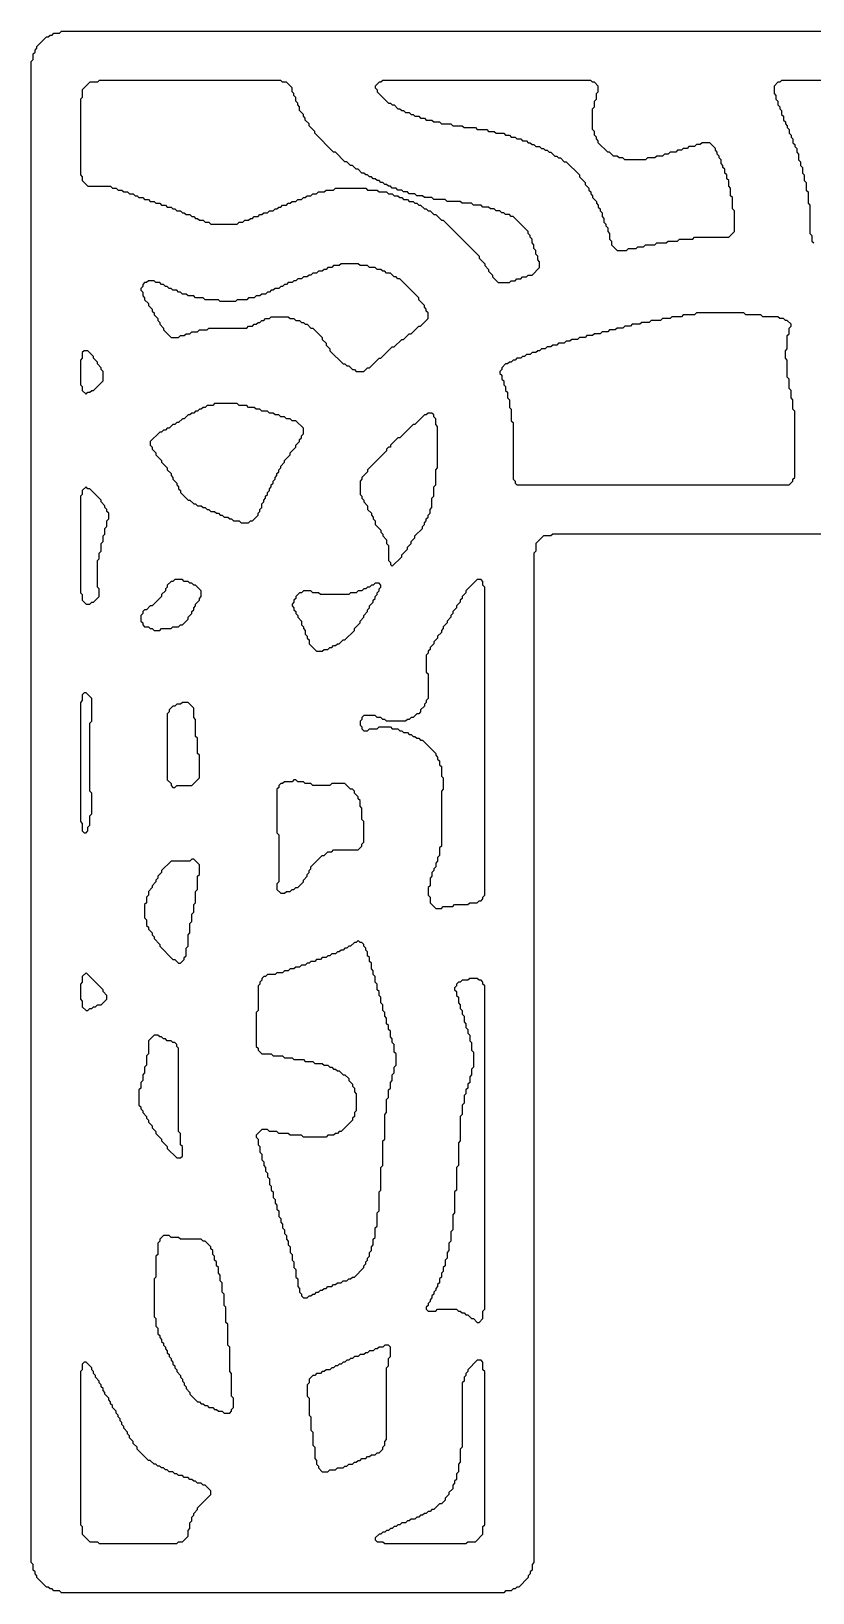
# Model space of a CAD drawing. Header units: millimetres. Extents: x -2 to 102, y -2 to 102.
# Drawn here: x -1.6 to 50.1, y -1.6 to 101.6 of the extents above; entities that cross this region are included whole.
import ezdxf

# ---------------------------------------------------------------- set-up
doc = ezdxf.new("R2010")
doc.units = ezdxf.units.MM
doc.layers.add('default', color=7, linetype='Continuous')

msp = doc.modelspace()

# ---------------------------------------------------------------- linework, layer by layer
at = {"layer": 'default'}
for points in [[(0.375, -1.625), (0.25, -1.5), (-0.125, -1.5), (-0.25, -1.375), (-0.375, -1.375), (-0.5, -1.25), (-0.625, -1.25), (-1.25, -0.625), (-1.25, -0.5), (-1.375, -0.375), (-1.375, -0.25), (-1.5, -0.125), (-1.5, 0.25), (-1.625, 0.375), (-1.625, 99.625), (-1.5, 99.75), (-1.5, 100.125), (-1.375, 100.25), (-1.375, 100.375), (-1.25, 100.5), (-1.25, 100.625), (-0.625, 101.25), (-0.5, 101.25), (-0.375, 101.375), (-0.25, 101.375), (-0.125, 101.5), (0.25, 101.5), (0.375, 101.625), (99.625, 101.625)], [(29.25, 85), (30, 85), (30.125, 85.125), (30.375, 85.125), (30.5, 85.25), (30.75, 85.25), (30.875, 85.375), (31.125, 85.375), (31.25, 85.5), (31.5, 85.5), (32, 86), (32, 86.375), (31.875, 86.5), (31.875, 86.75), (31.75, 86.875), (31.75, 87.125), (31.625, 87.25), (31.625, 87.5), (31.5, 87.625), (31.5, 87.875), (31.375, 88), (31.375, 88.125), (31.25, 88.25), (31.25, 88.375), (30.25, 89.375), (30.125, 89.375), (30, 89.5), (29.75, 89.5), (29.625, 89.625), (29.5, 89.625), (29.375, 89.75), (29.125, 89.75), (29, 89.875), (28.75, 89.875), (28.625, 90), (28.25, 90), (28.125, 90.125), (27.625, 90.125), (27.5, 90.25), (26.875, 90.25), (26.75, 90.375), (25.875, 90.375), (25.75, 90.5), (25, 90.5), (24.875, 90.625), (24.375, 90.625), (24.25, 90.75), (23.875, 90.75), (23.75, 90.875), (23.375, 90.875), (23.25, 91), (23, 91), (22.875, 91.125), (22.625, 91.125), (22.5, 91.25), (22.25, 91.25), (22.125, 91.375), (22, 91.375), (21.875, 91.5), (21.75, 91.5), (21.625, 91.625), (21.5, 91.625), (21.375, 91.75), (21.25, 91.75), (21.125, 91.875), (21, 91.875), (20.875, 92), (20.75, 92), (20.625, 92.125), (20.5, 92.125), (20.375, 92.25), (20.25, 92.25), (20, 92.5), (19.875, 92.5), (19.625, 92.75), (19.5, 92.75), (19.25, 93), (19.125, 93), (18.5, 93.625), (18.375, 93.625), (17.125, 94.875), (17.125, 95), (16.75, 95.375), (16.75, 95.5), (16.5, 95.75), (16.5, 95.875), (16.375, 96), (16.375, 96.125), (16.125, 96.375), (16.125, 96.625), (16, 96.75), (16, 96.875), (15.875, 97), (15.875, 97.25), (15.75, 97.375), (15.75, 97.5), (15.625, 97.625), (15.625, 97.875), (15.25, 98.25), (15, 98.25), (14.875, 98.375), (2.875, 98.375), (2.75, 98.25), (2.25, 98.25), (1.75, 97.75), (1.75, 97.25), (1.625, 97.125), (1.625, 92.125), (1.75, 92), (1.75, 91.75), (2.125, 91.375), (3.625, 91.375), (3.75, 91.25), (4, 91.25), (4.125, 91.125), (4.375, 91.125), (4.5, 91), (4.75, 91), (4.875, 90.875), (5.125, 90.875), (5.25, 90.75), (5.375, 90.75), (5.5, 90.625), (5.75, 90.625), (5.875, 90.5), (6.125, 90.5), (6.25, 90.375), (6.5, 90.375), (6.625, 90.25), (6.875, 90.25), (7, 90.125), (7.25, 90.125), (7.375, 90), (7.625, 90), (7.75, 89.875), (7.875, 89.875), (8, 89.75), (8.25, 89.75), (8.375, 89.625), (8.5, 89.625), (8.625, 89.5), (8.875, 89.5), (9, 89.375), (9.125, 89.375), (9.25, 89.25), (9.375, 89.25), (9.5, 89.125), (9.75, 89.125), (9.875, 89), (10.125, 89), (10.25, 88.875), (12, 88.875), (12.125, 89), (12.375, 89), (12.5, 89.125), (12.75, 89.125), (12.875, 89.25), (13, 89.25), (13.125, 89.375), (13.375, 89.375), (13.5, 89.5), (13.625, 89.5), (13.75, 89.625), (14, 89.625), (14.125, 89.75), (14.375, 89.75), (14.5, 89.875), (14.625, 89.875), (14.75, 90), (14.875, 90), (15, 90.125), (15.25, 90.125), (15.375, 90.25), (15.5, 90.25), (15.625, 90.375), (15.875, 90.375), (16, 90.5), (16.25, 90.5), (16.375, 90.625), (16.5, 90.625), (16.625, 90.75), (16.875, 90.75), (17, 90.875), (17.25, 90.875), (17.375, 91), (17.75, 91), (17.875, 91.125), (18.375, 91.125), (18.5, 91.25), (20.5, 91.25), (20.625, 91.125), (21.25, 91.125), (21.375, 91), (21.875, 91), (22, 90.875), (22.25, 90.875), (22.375, 90.75), (22.625, 90.75), (22.75, 90.625), (22.875, 90.625), (23, 90.5), (23.25, 90.5), (23.375, 90.375), (23.625, 90.375), (23.75, 90.25), (23.875, 90.25), (24, 90.125), (24.125, 90.125), (24.375, 89.875), (24.5, 89.875), (24.625, 89.75), (24.75, 89.75), (25, 89.5), (25.125, 89.5), (25.5, 89.125), (25.625, 89.125), (28, 86.75), (28, 86.625), (28.375, 86.25), (28.375, 86.125), (28.625, 85.875), (28.625, 85.75), (28.875, 85.5), (28.875, 85.375), (29.25, 85)], [(37.125, 87.125), (37.75, 87.125), (37.875, 87.25), (38.375, 87.25), (38.5, 87.375), (38.875, 87.375), (39, 87.5), (39.625, 87.5), (39.75, 87.625), (40.375, 87.625), (40.5, 87.75), (41.125, 87.75), (41.25, 87.875), (42.125, 87.875), (42.25, 88), (44.5, 88), (44.875, 88.375), (44.875, 89.75), (44.75, 89.875), (44.75, 90.625), (44.625, 90.75), (44.625, 91.25), (44.5, 91.375), (44.5, 91.75), (44.375, 91.875), (44.375, 92.125), (44.25, 92.25), (44.25, 92.5), (44.125, 92.625), (44.125, 92.75), (44, 92.875), (44, 93.125), (43.875, 93.25), (43.875, 93.375), (43.75, 93.5), (43.75, 93.625), (43.625, 93.75), (43.625, 93.875), (43.25, 94.25), (42.75, 94.25), (42.625, 94.125), (42.375, 94.125), (42.25, 94), (41.875, 94), (41.75, 93.875), (41.5, 93.875), (41.375, 93.75), (41.125, 93.75), (41, 93.625), (40.625, 93.625), (40.5, 93.5), (40.25, 93.5), (40.125, 93.375), (39.75, 93.375), (39.625, 93.25), (39.125, 93.25), (39, 93.125), (37.625, 93.125), (37.5, 93.25), (37.25, 93.25), (37.125, 93.375), (36.875, 93.375), (36.625, 93.625), (36.5, 93.625), (35.875, 94.25), (35.875, 94.375), (35.75, 94.5), (35.75, 94.625), (35.625, 94.75), (35.625, 95), (35.5, 95.125), (35.5, 96.5), (35.625, 96.625), (35.625, 97), (35.75, 97.125), (35.75, 97.5), (35.875, 97.625), (35.875, 98), (35.625, 98.25), (35.5, 98.25), (35.375, 98.375), (21.625, 98.375), (21.5, 98.25), (21.375, 98.25), (21.125, 98), (21.125, 97.875), (21.25, 97.75), (21.25, 97.625), (22, 96.875), (22.125, 96.875), (22.25, 96.75), (22.375, 96.75), (22.625, 96.5), (22.75, 96.5), (22.875, 96.375), (23, 96.375), (23.125, 96.25), (23.375, 96.25), (23.5, 96.125), (23.625, 96.125), (23.75, 96), (24, 96), (24.125, 95.875), (24.375, 95.875), (24.5, 95.75), (24.875, 95.75), (25, 95.625), (25.375, 95.625), (25.5, 95.5), (26.125, 95.5), (26.25, 95.375), (26.875, 95.375), (27, 95.25), (27.75, 95.25), (27.875, 95.125), (28.5, 95.125), (28.625, 95), (29, 95), (29.125, 94.875), (29.625, 94.875), (29.75, 94.75), (30, 94.75), (30.125, 94.625), (30.375, 94.625), (30.5, 94.5), (30.75, 94.5), (30.875, 94.375), (31.125, 94.375), (31.25, 94.25), (31.375, 94.25), (31.5, 94.125), (31.625, 94.125), (31.75, 94), (32, 94), (32.125, 93.875), (32.25, 93.875), (32.375, 93.75), (32.5, 93.75), (32.625, 93.625), (32.75, 93.625), (33, 93.375), (33.125, 93.375), (33.25, 93.25), (33.375, 93.25), (33.625, 93), (33.75, 93), (34.625, 92.125), (34.625, 92), (35, 91.625), (35, 91.5), (35.25, 91.25), (35.25, 91.125), (35.375, 91), (35.375, 90.875), (35.5, 90.75), (35.5, 90.625), (35.75, 90.375), (35.75, 90.25), (35.875, 90.125), (35.875, 90), (36, 89.875), (36, 89.75), (36.125, 89.625), (36.125, 89.375), (36.25, 89.25), (36.25, 89), (36.375, 88.875), (36.375, 88.75), (36.5, 88.625), (36.5, 88.375), (36.625, 88.25), (36.625, 87.875), (36.75, 87.75), (36.75, 87.5), (37.125, 87.125)], [(63.25, 98.375), (48, 98.375), (47.875, 98.25), (47.75, 98.25), (47.5, 98), (47.5, 97.5), (47.625, 97.375), (47.625, 97.125), (47.75, 97), (47.75, 96.75), (47.875, 96.625), (47.875, 96.5), (48, 96.375), (48, 96.125), (48.125, 96), (48.125, 95.75), (48.25, 95.625), (48.25, 95.5), (48.375, 95.375), (48.375, 95.25), (48.5, 95.125), (48.5, 94.875), (48.625, 94.75), (48.625, 94.625), (48.75, 94.5), (48.75, 94.25), (48.875, 94.125), (48.875, 94), (49, 93.875), (49, 93.625), (49.125, 93.5), (49.125, 93.125), (49.25, 93), (49.25, 92.75), (49.375, 92.625), (49.375, 92.25), (49.5, 92.125), (49.5, 91.75), (49.625, 91.625), (49.625, 91.125), (49.75, 91), (49.75, 90.25), (49.875, 90.125), (49.875, 88.25), (50, 88.125), (50, 87.75), (50.125, 87.625)], [(19.75, 79.25), (19.875, 79.125), (20.375, 79.125), (20.625, 79.375), (20.75, 79.375), (21.375, 80), (21.5, 80), (22.25, 80.75), (22.375, 80.75), (22.875, 81.25), (23, 81.25), (23.375, 81.625), (23.5, 81.625), (24, 82.125), (24.125, 82.125), (24.625, 82.625), (24.625, 83), (24.5, 83.125), (24.5, 83.25), (24.375, 83.375), (24.375, 83.5), (24, 83.875), (24, 84), (22.75, 85.25), (22.625, 85.25), (22.5, 85.375), (22.375, 85.375), (22.125, 85.625), (21.875, 85.625), (21.75, 85.75), (21.625, 85.75), (21.5, 85.875), (21.25, 85.875), (21.125, 86), (20.75, 86), (20.625, 86.125), (20.125, 86.125), (20, 86.25), (18.875, 86.25), (18.75, 86.125), (18.375, 86.125), (18.25, 86), (18, 86), (17.875, 85.875), (17.75, 85.875), (17.625, 85.75), (17.375, 85.75), (17.25, 85.625), (17, 85.625), (16.875, 85.5), (16.75, 85.5), (16.625, 85.375), (16.375, 85.375), (16.25, 85.25), (16, 85.25), (15.875, 85.125), (15.75, 85.125), (15.625, 85), (15.375, 85), (15.25, 84.875), (15.125, 84.875), (15, 84.75), (14.875, 84.75), (14.75, 84.625), (14.5, 84.625), (14.375, 84.5), (14.25, 84.5), (14.125, 84.375), (14, 84.375), (13.875, 84.25), (13.625, 84.25), (13.5, 84.125), (13.25, 84.125), (13.125, 84), (12.75, 84), (12.625, 83.875), (12, 83.875), (11.875, 83.75), (10.875, 83.75), (10.75, 83.875), (9.875, 83.875), (9.75, 84), (9.25, 84), (9.125, 84.125), (8.75, 84.125), (8.625, 84.25), (8.375, 84.25), (8.25, 84.375), (8.125, 84.375), (8, 84.5), (7.75, 84.5), (7.625, 84.625), (7.5, 84.625), (7.375, 84.75), (7.25, 84.75), (7.125, 84.875), (7, 84.875), (6.875, 85), (6.625, 85), (6.5, 85.125), (6.125, 85.125), (6, 85), (5.875, 85), (5.75, 84.875), (5.75, 84.75), (5.625, 84.625), (5.625, 84.5), (5.75, 84.375), (5.75, 84.125), (5.875, 84), (5.875, 83.875), (6.125, 83.625), (6.125, 83.5), (6.375, 83.25), (6.375, 83.125), (6.5, 83), (6.5, 82.875), (6.75, 82.625), (6.75, 82.5), (6.875, 82.375), (6.875, 82.25), (7.125, 82), (7.125, 81.875), (7.625, 81.375), (8.125, 81.375), (8.25, 81.5), (8.5, 81.5), (8.625, 81.625), (8.875, 81.625), (9, 81.75), (9.375, 81.75), (9.5, 81.875), (10, 81.875), (10.125, 82), (12.625, 82), (12.75, 82.125), (13, 82.125), (13.125, 82.25), (13.25, 82.25), (13.375, 82.375), (13.5, 82.375), (13.625, 82.5), (13.75, 82.5), (13.875, 82.625), (14.125, 82.625), (14.25, 82.75), (15.375, 82.75), (15.5, 82.625), (15.75, 82.625), (15.875, 82.5), (16.125, 82.5), (16.25, 82.375), (16.375, 82.375), (16.5, 82.25), (16.625, 82.25), (16.875, 82), (17, 82), (17.625, 81.375), (17.625, 81.25), (17.875, 81), (17.875, 80.875), (18.125, 80.625), (18.125, 80.5), (19, 79.625), (19.125, 79.625), (19.25, 79.5), (19.375, 79.5), (19.625, 79.25), (19.75, 79.25)], [(30.375, 71.75), (30.5, 71.625), (48.5, 71.625), (48.75, 71.875), (48.75, 72), (48.875, 72.125), (48.875, 76.5), (48.75, 76.625), (48.75, 77.25), (48.625, 77.375), (48.625, 77.875), (48.5, 78), (48.5, 78.625), (48.375, 78.75), (48.375, 79.875), (48.25, 80), (48.25, 80.5), (48.375, 80.625), (48.375, 81.5), (48.5, 81.625), (48.5, 82), (48.625, 82.125), (48.625, 82.25), (48.375, 82.5), (48.25, 82.5), (48.125, 82.625), (47.875, 82.625), (47.75, 82.75), (46.75, 82.75), (46.625, 82.875), (45.625, 82.875), (45.5, 83), (42.375, 83), (42.25, 82.875), (41.5, 82.875), (41.375, 82.75), (40.75, 82.75), (40.625, 82.625), (40.125, 82.625), (40, 82.5), (39.375, 82.5), (39.25, 82.375), (38.75, 82.375), (38.625, 82.25), (38.125, 82.25), (38, 82.125), (37.625, 82.125), (37.5, 82), (37.125, 82), (37, 81.875), (36.625, 81.875), (36.5, 81.75), (36.125, 81.75), (36, 81.625), (35.625, 81.625), (35.5, 81.5), (35.125, 81.5), (35, 81.375), (34.625, 81.375), (34.5, 81.25), (34.125, 81.25), (34, 81.125), (33.75, 81.125), (33.625, 81), (33.25, 81), (33.125, 80.875), (32.875, 80.875), (32.75, 80.75), (32.5, 80.75), (32.375, 80.625), (32.125, 80.625), (32, 80.5), (31.875, 80.5), (31.75, 80.375), (31.5, 80.375), (31.375, 80.25), (31.125, 80.25), (31, 80.125), (30.875, 80.125), (30.75, 80), (30.5, 80), (30.375, 79.875), (30.25, 79.875), (30.125, 79.75), (30, 79.75), (29.875, 79.625), (29.75, 79.625), (29.5, 79.375), (29.5, 79.25), (29.375, 79.125), (29.375, 79), (29.5, 78.875), (29.5, 78.625), (29.625, 78.5), (29.625, 78.25), (29.75, 78.125), (29.75, 77.875), (29.875, 77.75), (29.875, 77.375), (30, 77.25), (30, 76.75), (30.125, 76.625), (30.125, 75.875), (30.25, 75.75), (30.25, 72), (30.375, 71.875), (30.375, 71.75)], [(2, 77.625), (2.125, 77.75), (2.25, 77.75), (2.375, 77.875), (2.5, 77.875), (3.125, 78.5), (3.125, 79.125), (3, 79.25), (3, 79.375), (2.75, 79.625), (2.75, 79.75), (2.5, 80), (2.5, 80.125), (2.125, 80.5), (1.875, 80.5), (1.75, 80.375), (1.75, 80), (1.625, 79.875), (1.625, 78.25), (1.75, 78.125), (1.75, 77.875), (2, 77.625)], [(12.125, 69.25), (12.25, 69.125), (12.75, 69.125), (12.875, 69.25), (13, 69.25), (13.375, 69.625), (13.375, 69.75), (13.5, 69.875), (13.5, 70), (13.625, 70.125), (13.625, 70.375), (13.75, 70.5), (13.75, 70.625), (13.875, 70.75), (13.875, 70.875), (14, 71), (14, 71.125), (14.125, 71.25), (14.125, 71.375), (14.25, 71.5), (14.25, 71.625), (14.375, 71.75), (14.375, 71.875), (14.5, 72), (14.5, 72.125), (14.625, 72.25), (14.625, 72.375), (14.75, 72.5), (14.75, 72.625), (14.875, 72.75), (14.875, 72.875), (15.125, 73.125), (15.125, 73.25), (15.5, 73.625), (15.5, 73.75), (15.875, 74.125), (15.875, 74.25), (16.125, 74.5), (16.125, 74.625), (16.25, 74.75), (16.25, 74.875), (16.375, 75), (16.375, 75.375), (15.875, 75.875), (15.625, 75.875), (15.5, 76), (15.25, 76), (15.125, 76.125), (14.875, 76.125), (14.75, 76.25), (14.5, 76.25), (14.375, 76.375), (14.125, 76.375), (14, 76.5), (13.625, 76.5), (13.5, 76.625), (13.25, 76.625), (13.125, 76.75), (12.75, 76.75), (12.625, 76.875), (12.125, 76.875), (12, 77), (10.5, 77), (10.375, 76.875), (10, 76.875), (9.875, 76.75), (9.75, 76.75), (9.625, 76.625), (9.5, 76.625), (9.375, 76.5), (9.25, 76.5), (9.125, 76.375), (9, 76.375), (8.875, 76.25), (8.75, 76.25), (8.5, 76), (8.375, 76), (8.125, 75.75), (8, 75.75), (7.875, 75.625), (7.75, 75.625), (7.5, 75.375), (7.375, 75.375), (7.25, 75.25), (7.125, 75.25), (7, 75.125), (6.875, 75.125), (6.25, 74.5), (6.25, 74.25), (6.375, 74.125), (6.375, 74), (6.625, 73.75), (6.625, 73.625), (7, 73.25), (7, 73.125), (7.375, 72.75), (7.375, 72.625), (7.625, 72.375), (7.625, 72.25), (7.75, 72.125), (7.75, 72), (8, 71.75), (8, 71.625), (8.125, 71.5), (8.125, 71.375), (8.25, 71.25), (8.25, 71.125), (8.75, 70.625), (8.875, 70.625), (9.125, 70.375), (9.25, 70.375), (9.375, 70.25), (9.625, 70.25), (9.75, 70.125), (9.875, 70.125), (10, 70), (10.125, 70), (10.25, 69.875), (10.5, 69.875), (10.625, 69.75), (10.75, 69.75), (10.875, 69.625), (11, 69.625), (11.125, 69.5), (11.375, 69.5), (11.5, 69.375), (11.625, 69.375), (11.75, 69.25), (12.125, 69.25)], [(22.125, 66.375), (22.25, 66.25), (22.875, 66.875), (22.875, 67), (23.25, 67.375), (23.25, 67.5), (23.5, 67.75), (23.5, 67.875), (23.75, 68.125), (23.75, 68.25), (24.25, 68.75), (24.25, 68.875), (24.375, 69), (24.375, 69.125), (24.5, 69.25), (24.5, 69.375), (24.625, 69.5), (24.625, 69.625), (24.75, 69.75), (24.75, 70), (24.875, 70.125), (24.875, 70.75), (25, 70.875), (25, 71.5), (25.125, 71.625), (25.125, 72.625), (25.25, 72.75), (25.25, 75.5), (25.125, 75.625), (25.125, 76), (25, 76.125), (25, 76.25), (24.875, 76.375), (24.625, 76.375), (24.5, 76.25), (24.375, 76.25), (23.75, 75.625), (23.625, 75.625), (22.75, 74.75), (22.625, 74.75), (22.125, 74.25), (22.125, 74.125), (22, 74.125), (21.875, 74), (21.875, 73.875), (20.625, 72.625), (20.625, 72.5), (20.25, 72.125), (20.25, 72), (20.125, 71.875), (20.125, 71), (20.25, 70.875), (20.25, 70.75), (20.375, 70.625), (20.375, 70.5), (20.625, 70.25), (20.625, 70), (20.875, 69.75), (20.875, 69.625), (21, 69.5), (21, 69.375), (21.125, 69.25), (21.125, 69), (21.5, 68.625), (21.5, 68.5), (21.625, 68.375), (21.625, 68.25), (21.875, 68), (21.875, 67.75), (22, 67.625), (22, 66.625), (22.125, 66.5), (22.125, 66.375)], [(2, 63.75), (2.25, 63.75), (2.375, 63.875), (2.5, 63.875), (2.875, 64.25), (2.875, 64.75), (2.75, 64.875), (2.75, 66.625), (2.875, 66.75), (2.875, 67.125), (3, 67.25), (3, 67.75), (3.125, 67.875), (3.125, 68.25), (3.25, 68.375), (3.25, 68.75), (3.375, 68.875), (3.375, 69.25), (3.5, 69.375), (3.5, 69.75), (3.375, 69.875), (3.375, 70), (3.25, 70.125), (3.25, 70.25), (3, 70.5), (3, 70.625), (2.25, 71.375), (2.125, 71.375), (2, 71.5), (1.75, 71.25), (1.75, 71), (1.625, 70.875), (1.625, 64.5), (1.75, 64.375), (1.75, 64), (2, 63.75)], [(59.5, 68.375), (32.875, 68.375), (32.75, 68.25), (32.25, 68.25), (31.75, 67.75), (31.75, 67.25), (31.625, 67.125), (31.625, 0.375), (31.5, 0.25), (31.5, -0.125), (31.375, -0.25), (31.375, -0.375), (31.25, -0.5), (31.25, -0.625), (30.625, -1.25), (30.5, -1.25), (30.375, -1.375), (30.25, -1.375), (30.125, -1.5), (29.75, -1.5), (29.625, -1.625), (0.375, -1.625)], [(6.375, 62.125), (6.5, 62), (6.875, 62), (7, 62.125), (7.625, 62.125), (7.75, 62.25), (8.125, 62.25), (8.25, 62.375), (8.375, 62.375), (8.75, 62.75), (8.75, 62.875), (9, 63.125), (9, 63.25), (9.125, 63.375), (9.125, 63.5), (9.25, 63.625), (9.25, 63.75), (9.5, 64), (9.5, 64.125), (9.625, 64.25), (9.625, 64.625), (9.25, 65), (9.125, 65), (9, 65.125), (8.875, 65.125), (8.75, 65.25), (8.5, 65.25), (8.375, 65.375), (7.875, 65.375), (7.75, 65.25), (7.625, 65.25), (7.375, 65), (7.375, 64.875), (7.25, 64.75), (7.25, 64.625), (7, 64.375), (7, 64.25), (6.375, 63.625), (6.25, 63.625), (6, 63.375), (5.875, 63.375), (5.75, 63.25), (5.75, 63.125), (5.625, 63), (5.625, 62.625), (5.75, 62.5), (5.75, 62.375), (5.875, 62.25), (6.125, 62.25), (6.25, 62.125), (6.375, 62.125)], [(17.25, 60.625), (17.625, 60.625), (17.75, 60.75), (18, 60.75), (18.125, 60.875), (18.25, 60.875), (18.375, 61), (18.5, 61), (18.625, 61.125), (18.75, 61.125), (19, 61.375), (19.125, 61.375), (19.75, 62), (19.75, 62.125), (20.125, 62.5), (20.125, 62.625), (20.375, 62.875), (20.375, 63), (20.625, 63.25), (20.625, 63.375), (20.75, 63.5), (20.75, 63.625), (21, 63.875), (21, 64), (21.125, 64.125), (21.125, 64.25), (21.25, 64.375), (21.25, 64.5), (21.375, 64.625), (21.375, 64.75), (21.5, 64.875), (21.5, 65), (21.375, 65.125), (21.125, 65.125), (21, 65), (20.875, 65), (20.75, 64.875), (20.625, 64.875), (20.5, 64.75), (20.375, 64.75), (20.25, 64.625), (20, 64.625), (19.875, 64.5), (19.5, 64.5), (19.375, 64.375), (17.5, 64.375), (17.375, 64.5), (17, 64.5), (16.875, 64.625), (16.375, 64.625), (16.25, 64.5), (16.125, 64.5), (15.875, 64.25), (15.875, 64.125), (15.75, 64), (15.75, 63.875), (15.625, 63.75), (15.625, 63.625), (15.75, 63.5), (15.75, 63.375), (15.875, 63.25), (15.875, 63.125), (16, 63), (16, 62.875), (16.25, 62.625), (16.25, 62.375), (16.375, 62.25), (16.375, 62.125), (16.5, 62), (16.5, 61.75), (16.625, 61.625), (16.625, 61.5), (16.75, 61.375), (16.75, 61.125), (17.25, 60.625)], [(25.125, 43.625), (25.5, 43.625), (25.625, 43.75), (26.25, 43.75), (26.375, 43.875), (27.25, 43.875), (27.375, 44), (27.875, 44), (28, 44.125), (28.125, 44.125), (28.25, 44.25), (28.25, 44.375), (28.375, 44.5), (28.375, 64.875), (28.25, 65), (28.25, 65.25), (28.125, 65.375), (27.875, 65.375), (27.125, 64.625), (27.125, 64.5), (26.875, 64.25), (26.875, 64.125), (26.75, 64), (26.75, 63.875), (26.5, 63.625), (26.5, 63.5), (26.25, 63.25), (26.25, 63.125), (26.125, 63), (26.125, 62.875), (25.875, 62.625), (25.875, 62.5), (25.625, 62.25), (25.625, 62.125), (25.5, 62), (25.5, 61.875), (25.25, 61.625), (25.25, 61.5), (25, 61.25), (25, 61.125), (24.75, 60.875), (24.75, 60.75), (24.625, 60.625), (24.625, 60.5), (24.5, 60.375), (24.5, 59.25), (24.625, 59.125), (24.625, 57.5), (24.5, 57.375), (24.5, 57.25), (24.375, 57.125), (24.375, 57), (24.125, 56.75), (24.125, 56.625), (24, 56.5), (23.875, 56.5), (23.625, 56.25), (23.5, 56.25), (23.375, 56.125), (23.25, 56.125), (23.125, 56), (21.875, 56), (21.75, 56.125), (21.625, 56.125), (21.5, 56.25), (21.25, 56.25), (21.125, 56.375), (20.375, 56.375), (20.25, 56.25), (20.25, 56.125), (20.125, 56), (20.125, 55.75), (20.25, 55.625), (20.25, 55.5), (20.375, 55.375), (20.625, 55.375), (20.75, 55.5), (21.25, 55.5), (21.375, 55.625), (22.125, 55.625), (22.25, 55.5), (22.625, 55.5), (22.75, 55.375), (22.875, 55.375), (23, 55.25), (23.25, 55.25), (23.375, 55.125), (23.5, 55.125), (23.625, 55), (23.75, 55), (23.875, 54.875), (24, 54.875), (24.125, 54.75), (24.25, 54.75), (25.125, 53.875), (25.125, 53.75), (25.25, 53.625), (25.25, 53.5), (25.375, 53.375), (25.375, 53.125), (25.5, 53), (25.5, 52.375), (25.625, 52.25), (25.625, 51.5), (25.5, 51.375), (25.5, 47.75), (25.375, 47.625), (25.375, 47.125), (25.25, 47), (25.25, 46.75), (25.125, 46.625), (25.125, 46.375), (25, 46.25), (25, 46.125), (24.875, 46), (24.875, 45.75), (24.75, 45.625), (24.75, 45.125), (24.625, 45), (24.625, 44.5), (24.75, 44.375), (24.75, 44), (25.125, 43.625)], [(1.75, 48.75), (1.875, 48.625), (2, 48.625), (2.125, 48.75), (2.125, 49), (2.25, 49.125), (2.25, 49.75), (2.375, 49.875), (2.375, 51.25), (2.25, 51.375), (2.25, 55.875), (2.375, 56), (2.375, 57.5), (2, 57.875), (1.875, 57.875), (1.75, 57.75), (1.75, 57.375), (1.625, 57.25), (1.625, 49.375), (1.75, 49.25), (1.75, 48.75)], [(7.625, 51.75), (7.75, 51.625), (7.875, 51.625), (8, 51.75), (9, 51.75), (9.5, 52.25), (9.5, 53.75), (9.375, 53.875), (9.375, 54.875), (9.25, 55), (9.25, 56.125), (9.125, 56.25), (9.125, 56.875), (8.75, 57.25), (8.375, 57.25), (8.25, 57.125), (8, 57.125), (7.875, 57), (7.75, 57), (7.5, 56.75), (7.5, 56.625), (7.375, 56.5), (7.375, 52.125), (7.625, 51.875), (7.625, 51.75)], [(14.875, 44.625), (15.125, 44.625), (15.25, 44.75), (15.5, 44.75), (15.625, 44.875), (15.75, 44.875), (15.875, 45), (16, 45), (16.375, 45.375), (16.375, 45.5), (16.625, 45.75), (16.625, 45.875), (16.75, 46), (16.75, 46.125), (16.875, 46.25), (16.875, 46.375), (17.625, 47.125), (17.75, 47.125), (18, 47.375), (18.25, 47.375), (18.375, 47.5), (20, 47.5), (20.25, 47.75), (20.25, 47.875), (20.375, 48), (20.375, 49.375), (20.25, 49.5), (20.25, 50.25), (20.125, 50.375), (20.125, 50.75), (20, 50.875), (20, 51), (19.75, 51.25), (19.75, 51.375), (19.625, 51.5), (19.5, 51.5), (19.125, 51.875), (18.25, 51.875), (18.125, 51.75), (17, 51.75), (16.875, 51.875), (16.5, 51.875), (16.375, 52), (16, 52), (15.875, 52.125), (15.75, 52.125), (15.625, 52), (15.125, 52), (15, 51.875), (14.875, 51.875), (14.75, 51.75), (14.75, 51.625), (14.625, 51.5), (14.625, 48.625), (14.75, 48.5), (14.75, 45.375), (14.625, 45.25), (14.625, 44.875), (14.875, 44.625)], [(8.125, 40), (8.25, 40), (8.5, 40.25), (8.5, 40.375), (8.625, 40.5), (8.625, 41), (8.75, 41.125), (8.75, 41.875), (8.875, 42), (8.875, 42.625), (9, 42.75), (9, 43.25), (9.125, 43.375), (9.125, 43.875), (9.25, 44), (9.25, 44.75), (9.375, 44.875), (9.375, 45.75), (9.5, 45.875), (9.5, 46.5), (9.125, 46.875), (9, 46.875), (8.875, 46.75), (7.625, 46.75), (7, 46.125), (7, 46), (6.75, 45.75), (6.75, 45.625), (6.625, 45.5), (6.625, 45.375), (6.375, 45.125), (6.375, 45), (6.125, 44.75), (6.125, 44.5), (6, 44.375), (6, 44), (5.875, 43.875), (5.875, 43), (6, 42.875), (6, 42.5), (6.125, 42.375), (6.125, 42.25), (6.375, 42), (6.375, 41.875), (6.5, 41.75), (6.5, 41.625), (6.875, 41.25), (6.875, 41.125), (7.75, 40.25), (7.875, 40.25), (8.125, 40)], [(16.25, 18), (16.375, 17.875), (16.625, 17.875), (16.75, 18), (16.875, 18), (17, 18.125), (17.125, 18.125), (17.25, 18.25), (17.375, 18.25), (17.5, 18.375), (17.625, 18.375), (17.75, 18.5), (17.875, 18.5), (18, 18.625), (18.25, 18.625), (18.375, 18.75), (18.5, 18.75), (18.625, 18.875), (18.875, 18.875), (19, 19), (19.25, 19), (19.375, 19.125), (19.5, 19.125), (19.625, 19.25), (19.75, 19.25), (20.375, 19.875), (20.375, 20), (20.5, 20.125), (20.5, 20.25), (20.625, 20.375), (20.625, 20.5), (20.75, 20.625), (20.75, 20.875), (20.875, 21), (20.875, 21.25), (21, 21.375), (21, 21.75), (21.125, 21.875), (21.125, 22.5), (21.25, 22.625), (21.25, 23.5), (21.375, 23.625), (21.375, 24.875), (21.5, 25), (21.5, 26.5), (21.625, 26.625), (21.625, 28.25), (21.75, 28.375), (21.75, 30), (21.875, 30.125), (21.875, 31), (22, 31.125), (22, 31.625), (22.125, 31.75), (22.125, 32.125), (22.25, 32.25), (22.25, 32.625), (22.375, 32.75), (22.375, 33.125), (22.5, 33.25), (22.5, 34), (22.375, 34.125), (22.375, 34.625), (22.25, 34.75), (22.25, 35), (22.125, 35.125), (22.125, 35.5), (22, 35.625), (22, 35.875), (21.875, 36), (21.875, 36.375), (21.75, 36.5), (21.75, 36.75), (21.625, 36.875), (21.625, 37.25), (21.5, 37.375), (21.5, 37.75), (21.375, 37.875), (21.375, 38.125), (21.25, 38.25), (21.25, 38.625), (21.125, 38.75), (21.125, 39.125), (21, 39.25), (21, 39.5), (20.875, 39.625), (20.875, 40), (20.75, 40.125), (20.75, 40.375), (20.625, 40.5), (20.625, 40.75), (20.5, 40.875), (20.5, 41), (20.375, 41.125), (20.375, 41.25), (20.25, 41.375), (20.125, 41.375), (20, 41.5), (19.875, 41.375), (19.75, 41.375), (19.5, 41.125), (19.375, 41.125), (19.25, 41), (19.125, 41), (19, 40.875), (18.875, 40.875), (18.75, 40.75), (18.625, 40.75), (18.5, 40.625), (18.25, 40.625), (18.125, 40.5), (18, 40.5), (17.875, 40.375), (17.625, 40.375), (17.5, 40.25), (17.25, 40.25), (17.125, 40.125), (16.875, 40.125), (16.75, 40), (16.625, 40), (16.5, 39.875), (16.25, 39.875), (16.125, 39.75), (15.875, 39.75), (15.75, 39.625), (15.5, 39.625), (15.375, 39.5), (15.125, 39.5), (15, 39.375), (14.625, 39.375), (14.5, 39.25), (14, 39.25), (13.875, 39.125), (13.75, 39.125), (13.625, 39), (13.625, 38.875), (13.5, 38.75), (13.5, 38.625), (13.375, 38.5), (13.375, 36.875), (13.25, 36.75), (13.25, 34.5), (13.375, 34.375), (13.375, 34.25), (13.625, 34), (14.25, 34), (14.375, 33.875), (15, 33.875), (15.125, 33.75), (15.625, 33.75), (15.75, 33.625), (16.375, 33.625), (16.5, 33.5), (17, 33.5), (17.125, 33.375), (17.625, 33.375), (17.75, 33.25), (18, 33.25), (18.125, 33.125), (18.25, 33.125), (18.375, 33), (18.5, 33), (18.625, 32.875), (18.75, 32.875), (19, 32.625), (19.125, 32.625), (19.375, 32.375), (19.375, 32.25), (19.625, 32), (19.625, 31.875), (19.75, 31.75), (19.75, 31.5), (19.875, 31.375), (19.875, 30.25), (19.75, 30.125), (19.75, 29.875), (19.625, 29.75), (19.625, 29.625), (18.875, 28.875), (18.75, 28.875), (18.625, 28.75), (18.5, 28.75), (18.375, 28.625), (18, 28.625), (17.875, 28.5), (16.375, 28.5), (16.25, 28.625), (15.5, 28.625), (15.375, 28.75), (14.75, 28.75), (14.625, 28.875), (14.125, 28.875), (14, 29), (13.625, 29), (13.25, 28.625), (13.25, 28.5), (13.375, 28.375), (13.375, 28), (13.5, 27.875), (13.5, 27.5), (13.625, 27.375), (13.625, 27), (13.75, 26.875), (13.75, 26.625), (13.875, 26.5), (13.875, 26.25), (14, 26.125), (14, 25.875), (14.125, 25.75), (14.125, 25.375), (14.25, 25.25), (14.25, 25), (14.375, 24.875), (14.375, 24.5), (14.5, 24.375), (14.5, 24.125), (14.625, 24), (14.625, 23.75), (14.75, 23.625), (14.75, 23.25), (14.875, 23.125), (14.875, 22.875), (15, 22.75), (15, 22.5), (15.125, 22.375), (15.125, 22.125), (15.25, 22), (15.25, 21.75), (15.375, 21.625), (15.375, 21.375), (15.5, 21.25), (15.5, 20.875), (15.625, 20.75), (15.625, 20.375), (15.75, 20.25), (15.75, 19.875), (15.875, 19.75), (15.875, 19.25), (16, 19.125), (16, 18.625), (16.125, 18.5), (16.125, 18.25), (16.25, 18.125), (16.25, 18)], [(2, 36.875), (2.125, 36.875), (2.25, 37), (2.375, 37), (2.5, 37.125), (2.625, 37.125), (2.75, 37.25), (3, 37.25), (3.375, 37.625), (3.375, 37.875), (3.125, 38.125), (3.125, 38.25), (2, 39.375), (1.75, 39.125), (1.75, 38.75), (1.625, 38.625), (1.625, 37.625), (1.75, 37.5), (1.75, 37.125), (2, 36.875)], [(27.875, 16.25), (28, 16.25), (28.25, 16.5), (28.25, 17), (28.375, 17.125), (28.375, 38.5), (28.25, 38.625), (28.25, 38.75), (28.125, 38.875), (28, 38.875), (27.875, 39), (27.375, 39), (27.25, 38.875), (26.875, 38.875), (26.75, 38.75), (26.625, 38.75), (26.5, 38.625), (26.5, 38.5), (26.375, 38.375), (26.375, 38.25), (26.5, 38.125), (26.5, 37.875), (26.625, 37.75), (26.625, 37.375), (26.75, 37.25), (26.75, 37), (26.875, 36.875), (26.875, 36.625), (27, 36.5), (27, 36.125), (27.125, 36), (27.125, 35.75), (27.25, 35.625), (27.25, 35.375), (27.375, 35.25), (27.375, 34.875), (27.5, 34.75), (27.5, 34.25), (27.625, 34.125), (27.625, 33.125), (27.5, 33), (27.5, 32.625), (27.375, 32.5), (27.375, 32.125), (27.25, 32), (27.25, 31.75), (27.125, 31.625), (27.125, 31.375), (27, 31.25), (27, 30.75), (26.875, 30.625), (26.875, 30), (26.75, 29.875), (26.75, 28.25), (26.625, 28.125), (26.625, 26.625), (26.5, 26.5), (26.5, 25), (26.375, 24.875), (26.375, 23.5), (26.25, 23.375), (26.25, 22.375), (26.125, 22.25), (26.125, 21.625), (26, 21.5), (26, 21), (25.875, 20.875), (25.875, 20.5), (25.75, 20.375), (25.75, 20), (25.625, 19.875), (25.625, 19.625), (25.5, 19.5), (25.5, 19.25), (25.375, 19.125), (25.375, 18.875), (25.25, 18.75), (25.25, 18.625), (25.125, 18.5), (25.125, 18.375), (25, 18.25), (25, 18.125), (24.875, 18), (24.875, 17.875), (24.75, 17.75), (24.75, 17.625), (24.625, 17.5), (24.625, 17.375), (24.5, 17.25), (24.5, 17.125), (24.625, 17), (25.125, 17), (25.25, 17.125), (26.5, 17.125), (26.625, 17), (26.75, 17), (26.875, 16.875), (27, 16.875), (27.125, 16.75), (27.25, 16.75), (27.5, 16.5), (27.625, 16.5), (27.875, 16.25)], [(8, 27.125), (8.25, 27.125), (8.375, 27.25), (8.375, 27.875), (8.25, 28), (8.25, 28.75), (8.125, 28.875), (8.125, 34.375), (8, 34.5), (8, 34.625), (7.875, 34.75), (7.75, 34.75), (7.625, 34.875), (7.375, 34.875), (7.25, 35), (7.125, 35), (7, 35.125), (6.875, 35.125), (6.75, 35.25), (6.5, 35.25), (6.125, 34.875), (6.125, 34), (6, 33.875), (6, 33.25), (5.875, 33.125), (5.875, 32.75), (5.75, 32.625), (5.75, 32.25), (5.625, 32.125), (5.625, 31.75), (5.5, 31.625), (5.5, 30.625), (5.625, 30.5), (5.625, 30.375), (5.75, 30.25), (5.75, 30.125), (6, 29.875), (6, 29.75), (6.125, 29.625), (6.125, 29.5), (6.375, 29.25), (6.375, 29.125), (6.625, 28.875), (6.625, 28.75), (7, 28.375), (7, 28.25), (7.375, 27.875), (7.375, 27.75), (8, 27.125)], [(11, 10.375), (11.125, 10.25), (11.5, 10.25), (11.625, 10.375), (11.625, 10.5), (11.75, 10.625), (11.75, 11.25), (11.625, 11.375), (11.625, 12.875), (11.5, 13), (11.5, 14.625), (11.375, 14.75), (11.375, 16.125), (11.25, 16.25), (11.25, 17.25), (11.125, 17.375), (11.125, 18.125), (11, 18.25), (11, 18.875), (10.875, 19), (10.875, 19.375), (10.75, 19.5), (10.75, 19.875), (10.625, 20), (10.625, 20.25), (10.5, 20.375), (10.5, 20.625), (10.375, 20.75), (10.375, 21), (10.25, 21.125), (10.25, 21.25), (9.875, 21.625), (9.75, 21.625), (9.625, 21.75), (8.25, 21.75), (8.125, 21.875), (7.625, 21.875), (7.5, 22), (7.125, 22), (6.875, 21.75), (6.875, 21.625), (6.75, 21.5), (6.75, 20.75), (6.625, 20.625), (6.625, 19.25), (6.5, 19.125), (6.5, 16.625), (6.625, 16.5), (6.625, 16), (6.75, 15.875), (6.75, 15.5), (6.875, 15.375), (6.875, 15.25), (7, 15.125), (7, 15), (7.125, 14.875), (7.125, 14.75), (7.25, 14.625), (7.25, 14.5), (7.375, 14.375), (7.375, 14.25), (7.5, 14.125), (7.5, 14), (7.625, 13.875), (7.625, 13.75), (7.75, 13.625), (7.75, 13.5), (7.875, 13.375), (7.875, 13.25), (8, 13.125), (8, 13), (8.25, 12.75), (8.25, 12.625), (8.375, 12.5), (8.375, 12.375), (8.5, 12.25), (8.5, 12.125), (8.625, 12), (8.625, 11.875), (8.875, 11.625), (8.875, 11.5), (9.375, 11), (9.5, 11), (9.625, 10.875), (9.75, 10.875), (9.875, 10.75), (10, 10.75), (10.125, 10.625), (10.375, 10.625), (10.5, 10.5), (10.625, 10.5), (10.75, 10.375), (11, 10.375)], [(17.625, 6.375), (18, 6.375), (18.125, 6.5), (18.5, 6.5), (18.625, 6.625), (19, 6.625), (19.125, 6.75), (19.25, 6.75), (19.375, 6.875), (19.625, 6.875), (19.75, 7), (19.875, 7), (20, 7.125), (20.125, 7.125), (20.25, 7.25), (20.5, 7.25), (20.625, 7.375), (20.75, 7.375), (20.875, 7.5), (21.125, 7.5), (21.25, 7.625), (21.375, 7.625), (21.625, 7.875), (21.625, 8), (21.75, 8.125), (21.75, 8.375), (21.875, 8.5), (21.875, 13.25), (22, 13.375), (22, 13.875), (22.125, 14), (22.125, 14.625), (22, 14.75), (21.75, 14.75), (21.625, 14.625), (21.375, 14.625), (21.25, 14.5), (21.125, 14.5), (21, 14.375), (20.75, 14.375), (20.625, 14.25), (20.5, 14.25), (20.375, 14.125), (20.125, 14.125), (20, 14), (19.75, 14), (19.625, 13.875), (19.5, 13.875), (19.375, 13.75), (19.25, 13.75), (19.125, 13.625), (19, 13.625), (18.875, 13.5), (18.75, 13.5), (18.625, 13.375), (18.5, 13.375), (18.375, 13.25), (18.25, 13.25), (18.125, 13.125), (17.875, 13.125), (17.75, 13), (17.625, 13), (17.5, 12.875), (17.25, 12.875), (17.125, 12.75), (17, 12.75), (16.75, 12.5), (16.75, 12.25), (16.625, 12.125), (16.625, 11.375), (16.75, 11.25), (16.75, 10.125), (16.875, 10), (16.875, 9.125), (17, 9), (17, 8.125), (17.125, 8), (17.125, 7.25), (17.25, 7.125), (17.25, 6.875), (17.375, 6.75), (17.375, 6.625), (17.625, 6.375)], [(2.75, 1.75), (2.875, 1.625), (8, 1.625), (8.125, 1.75), (8.375, 1.75), (8.75, 2.125), (8.75, 2.5), (8.875, 2.625), (8.875, 3), (9, 3.125), (9, 3.375), (9.125, 3.5), (9.125, 3.625), (9.375, 3.875), (9.375, 4), (10.25, 4.875), (10.25, 5.125), (9.875, 5.5), (9.75, 5.5), (9.625, 5.625), (9.375, 5.625), (9.25, 5.75), (9.125, 5.75), (9, 5.875), (8.875, 5.875), (8.75, 6), (8.5, 6), (8.375, 6.125), (8.125, 6.125), (8, 6.25), (7.875, 6.25), (7.75, 6.375), (7.5, 6.375), (7.375, 6.5), (7.25, 6.5), (7.125, 6.625), (7, 6.625), (6.875, 6.75), (6.75, 6.75), (6.625, 6.875), (6.5, 6.875), (6.25, 7.125), (6.125, 7.125), (5.375, 7.875), (5.375, 8), (5.125, 8.25), (5.125, 8.375), (4.875, 8.625), (4.875, 8.75), (4.75, 8.875), (4.75, 9), (4.5, 9.25), (4.5, 9.375), (4.375, 9.5), (4.375, 9.625), (4.25, 9.75), (4.25, 9.875), (4.125, 10), (4.125, 10.125), (4, 10.25), (4, 10.375), (3.75, 10.625), (3.75, 10.75), (3.625, 10.875), (3.625, 11), (3.5, 11.125), (3.5, 11.25), (3.25, 11.5), (3.25, 11.625), (3.125, 11.75), (3.125, 11.875), (3, 12), (3, 12.125), (2.875, 12.25), (2.875, 12.375), (2.625, 12.625), (2.625, 12.75), (2.5, 12.875), (2.5, 13), (2.375, 13.125), (2.375, 13.25), (2, 13.625), (1.875, 13.625), (1.75, 13.5), (1.75, 13.125), (1.625, 13), (1.625, 2.875), (1.75, 2.75), (1.75, 2.25), (2.25, 1.75), (2.75, 1.75)], [(21.625, 1.75), (21.75, 1.625), (27.125, 1.625), (27.25, 1.75), (27.75, 1.75), (28.25, 2.25), (28.25, 2.75), (28.375, 2.875), (28.375, 13), (28.25, 13.125), (28.25, 13.625), (28.125, 13.75), (27.875, 13.75), (27.25, 13.125), (27.25, 13), (27.125, 12.875), (27.125, 12.75), (27, 12.625), (27, 12.375), (26.875, 12.25), (26.875, 8), (26.75, 7.875), (26.75, 7), (26.625, 6.875), (26.625, 6.375), (26.5, 6.25), (26.5, 5.875), (26.375, 5.75), (26.375, 5.625), (26.25, 5.5), (26.25, 5.25), (26, 5), (26, 4.875), (25.75, 4.625), (25.75, 4.5), (25.5, 4.25), (25.375, 4.25), (25, 3.875), (24.875, 3.875), (24.75, 3.75), (24.625, 3.75), (24.5, 3.625), (24.375, 3.625), (24.25, 3.5), (24.125, 3.5), (24, 3.375), (23.875, 3.375), (23.75, 3.25), (23.5, 3.25), (23.375, 3.125), (23.25, 3.125), (23.125, 3), (22.875, 3), (22.75, 2.875), (22.625, 2.875), (22.5, 2.75), (22.375, 2.75), (22.25, 2.625), (22.125, 2.625), (22, 2.5), (21.875, 2.5), (21.75, 2.375), (21.625, 2.375), (21.5, 2.25), (21.375, 2.25), (21.125, 2), (21.125, 1.875), (21.25, 1.75), (21.625, 1.75)]]:
    msp.add_lwpolyline(points, dxfattribs=at)

doc.saveas('drawing.dxf')
